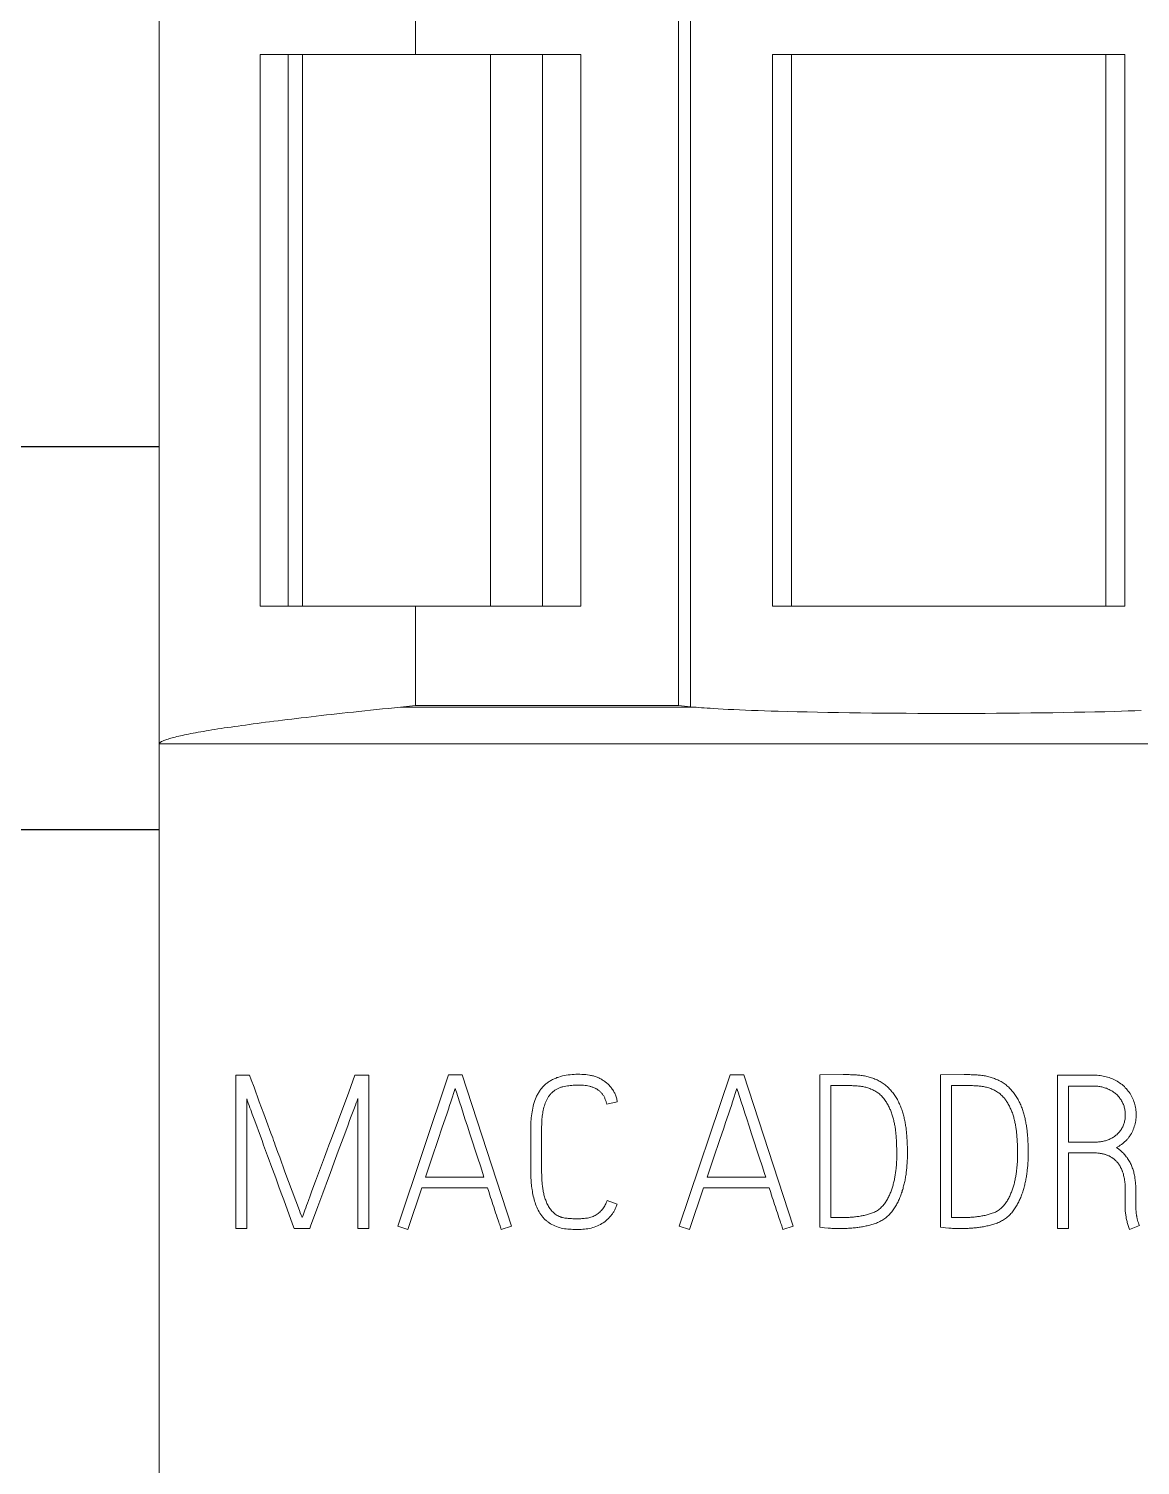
# Model space of a CAD drawing. Header units: millimetres. Extents: x 42356 to 50646, y 31507 to 39566.
# Drawn here: x 47565.82 to 47580.33, y 33792.19 to 33810.94 of the extents above; entities that cross this region are included whole.
import ezdxf

# ---------------------------------------------------------------- set-up
doc = ezdxf.new("R2010")
doc.units = ezdxf.units.MM
doc.set_wipeout_variables(frame=1)
doc.layers.add('000-PI-Oprema', color=30, linetype='Continuous', lineweight=5)
doc.layers.add('004-PI-DIN Šina', color=3, linetype='Continuous')

# ---------------------------------------------------------------- blocks, each defined once
blk = doc.blocks.new('*U116')
at = {"layer": '004-PI-DIN Šina'}
blk.add_lwpolyline([(650, -17.5), (650, 17.5), (0, 17.5), (0, -17.5)], close=True, dxfattribs=at)
blk.add_lwpolyline([(0, -12.5), (650, -12.5)], dxfattribs=at)
blk = doc.blocks.new('A101_6ES7512-1DK01-0AB0')
at = {"layer": '000-PI-Oprema'}
for p, q in [((0, -58.55), (0, 58.55)), ((3.343, 5.35), (3.343, -5.15)), ((6.776, 5.35), (6.776, -13.65)), ((6.931, -3.45), (6.931, -13.665)), ((1.318, -12.352), (1.318, -5.15)), ((1.318, -5.15), (5.5, -5.15)), ((1.682, -12.352), (1.682, -5.15)), ((1.871, -12.352), (1.871, -5.15)), ((4.324, -12.352), (4.324, -5.15)), ((5, -12.352), (5, -5.15)), ((5.5, -12.352), (5.5, -5.15)), ((8, -12.35), (8, -5.15)), ((8, -5.15), (12.6, -5.15)), ((8.25, -12.35), (8.25, -5.15)), ((12.35, -12.35), (12.35, -5.15)), ((12.6, -5.15), (12.6, -12.35)), ((1.318, -12.352), (5.5, -12.352)), ((3.343, -12.352), (3.343, -13.65)), ((12.6, -12.35), (8, -12.35)), ((3.227, -13.662), (3.07, -13.677)), ((6.975, -13.669), (3.151, -13.669)), ((3.343, -13.65), (3.227, -13.662)), ((6.776, -13.65), (3.343, -13.65)), ((6.776, -13.65), (6.931, -13.665)), ((6.931, -13.665), (6.975, -13.669)), ((6.975, -13.669), (7.007, -13.672)), ((7.007, -13.672), (7.04, -13.675)), ((7.04, -13.675), (7.075, -13.677)), ((7.075, -13.677), (7.111, -13.68)), ((7.111, -13.68), (7.149, -13.683)), ((7.149, -13.683), (7.188, -13.685)), ((7.188, -13.685), (7.228, -13.688)), ((7.228, -13.688), (7.291, -13.691)), ((7.291, -13.691), (7.356, -13.695)), ((7.356, -13.695), (7.425, -13.699)), ((7.425, -13.699), (7.497, -13.702)), ((7.497, -13.702), (7.572, -13.706)), ((7.572, -13.706), (7.65, -13.709)), ((7.65, -13.709), (7.73, -13.712)), ((7.73, -13.712), (7.813, -13.715)), ((7.813, -13.715), (7.898, -13.718)), ((7.898, -13.718), (7.985, -13.721)), ((7.985, -13.721), (8.075, -13.723)), ((8.075, -13.723), (8.197, -13.727)), ((8.197, -13.727), (8.324, -13.73)), ((8.324, -13.73), (8.454, -13.733)), ((8.454, -13.733), (8.588, -13.736)), ((8.588, -13.736), (8.726, -13.739)), ((8.726, -13.739), (8.865, -13.741)), ((8.865, -13.741), (9.007, -13.743)), ((9.007, -13.743), (9.151, -13.745)), ((9.151, -13.745), (9.296, -13.747)), ((9.296, -13.747), (9.444, -13.748)), ((9.444, -13.748), (9.594, -13.749)), ((9.594, -13.749), (9.745, -13.75)), ((9.745, -13.75), (9.898, -13.751)), ((9.898, -13.751), (10.051, -13.752)), ((10.051, -13.752), (10.242, -13.752)), ((10.242, -13.752), (10.432, -13.752)), ((10.432, -13.752), (10.623, -13.751)), ((10.623, -13.751), (10.775, -13.751)), ((10.775, -13.751), (10.926, -13.75)), ((10.926, -13.75), (11.078, -13.749)), ((11.078, -13.749), (11.227, -13.747)), ((11.227, -13.747), (11.374, -13.746)), ((11.374, -13.746), (11.519, -13.744)), ((11.519, -13.744), (11.662, -13.742)), ((11.662, -13.742), (11.802, -13.74)), ((11.802, -13.74), (11.94, -13.737)), ((11.94, -13.737), (12.076, -13.735)), ((12.076, -13.735), (12.209, -13.732)), ((12.209, -13.732), (12.338, -13.729)), ((12.338, -13.729), (12.463, -13.725)), ((12.463, -13.725), (12.554, -13.723)), ((12.554, -13.723), (12.642, -13.72)), ((12.642, -13.72), (12.729, -13.717)), ((12.729, -13.717), (12.813, -13.714)), ((0, -14.15), (0, -14.15)), ((22.8, -14.15), (0, -14.15)), ((1, -20.473), (1, -18.473)), ((1, -18.473), (1.178, -18.473)), ((1.178, -18.473), (1.201, -18.536)), ((1.201, -18.536), (1.236, -18.631)), ((2.472, -18.694), (2.553, -18.473)), ((2.553, -18.473), (2.734, -18.473)), ((2.734, -18.473), (2.734, -20.473)), ((3.111, -20.443), (3.774, -18.47)), ((3.774, -18.47), (3.951, -18.47)), ((3.951, -18.47), (4.598, -20.443)), ((6.786, -20.443), (7.449, -18.47)), ((7.449, -18.47), (7.627, -18.47)), ((7.627, -18.47), (8.273, -20.443)), ((8.62, -18.467), (8.925, -18.465)), ((8.62, -20.459), (8.62, -18.467)), ((10.196, -18.467), (10.501, -18.465)), ((10.196, -20.459), (10.196, -18.467)), ((11.721, -20.473), (11.721, -18.473)), ((11.721, -18.473), (12.182, -18.473)), ((1.236, -18.631), (1.305, -18.82)), ((2.402, -18.883), (2.472, -18.694)), ((3.863, -18.648), (3.806, -18.82)), ((3.918, -18.82), (3.879, -18.697)), ((7.538, -18.648), (7.481, -18.82)), ((7.593, -18.82), (7.554, -18.697)), ((8.761, -18.609), (8.761, -20.329)), ((8.981, -18.609), (8.761, -18.609)), ((10.337, -18.609), (10.337, -20.329)), ((10.556, -18.609), (10.337, -18.609)), ((11.863, -18.615), (11.863, -19.347)), ((12.182, -18.615), (11.863, -18.615)), ((1.141, -18.784), (1.141, -20.473)), ((1.305, -18.82), (1.363, -18.978)), ((2.356, -19.009), (2.402, -18.883)), ((2.592, -20.473), (2.592, -18.778)), ((3.773, -18.919), (3.756, -18.968)), ((3.789, -18.87), (3.773, -18.919)), ((3.806, -18.82), (3.789, -18.87)), ((3.942, -18.894), (3.918, -18.82)), ((3.965, -18.968), (3.942, -18.894)), ((5.976, -18.82), (5.84, -18.853)), ((7.448, -18.919), (7.432, -18.968)), ((7.465, -18.87), (7.448, -18.919)), ((7.481, -18.82), (7.465, -18.87)), ((7.617, -18.894), (7.593, -18.82)), ((7.641, -18.968), (7.617, -18.894)), ((1.246, -19.07), (1.214, -18.984)), ((1.32, -19.27), (1.246, -19.07)), ((1.363, -18.978), (1.398, -19.072)), ((1.398, -19.072), (1.456, -19.229)), ((2.273, -19.229), (2.32, -19.103)), ((2.32, -19.103), (2.356, -19.009)), ((2.463, -19.122), (2.42, -19.237)), ((2.484, -19.065), (2.463, -19.122)), ((2.506, -19.008), (2.484, -19.065)), ((3.756, -18.968), (3.731, -19.042)), ((3.989, -19.042), (3.965, -18.968)), ((4.021, -19.14), (3.989, -19.042)), ((7.432, -18.968), (7.407, -19.042)), ((7.665, -19.042), (7.641, -18.968)), ((7.697, -19.14), (7.665, -19.042)), ((1.341, -19.328), (1.32, -19.27)), ((2.238, -19.323), (2.273, -19.229)), ((2.42, -19.237), (2.334, -19.467)), ((3.639, -19.312), (3.557, -19.558)), ((3.689, -19.165), (3.639, -19.312)), ((4.053, -19.239), (4.021, -19.14)), ((4.158, -19.558), (4.053, -19.239)), ((4.847, -19.707), (4.847, -19.18)), ((4.989, -19.18), (4.989, -19.722)), ((7.315, -19.312), (7.232, -19.558)), ((7.365, -19.165), (7.315, -19.312)), ((7.729, -19.239), (7.697, -19.14)), ((7.833, -19.558), (7.729, -19.239)), ((1.362, -19.385), (1.341, -19.328)), ((1.414, -19.528), (1.362, -19.385)), ((1.514, -19.387), (1.548, -19.482)), ((2.156, -19.544), (2.191, -19.449)), ((2.191, -19.449), (2.214, -19.386)), ((2.214, -19.386), (2.238, -19.323)), ((2.334, -19.467), (2.281, -19.611)), ((9.62, -19.344), (9.618, -19.316)), ((9.621, -19.372), (9.62, -19.344)), ((9.622, -19.401), (9.621, -19.372)), ((9.761, -19.38), (9.762, -19.411)), ((9.762, -19.411), (9.762, -19.442)), ((11.195, -19.344), (11.194, -19.316)), ((11.197, -19.372), (11.195, -19.344)), ((11.198, -19.401), (11.197, -19.372)), ((11.336, -19.38), (11.337, -19.411)), ((11.337, -19.411), (11.338, -19.442)), ((11.863, -19.347), (12.204, -19.347)), ((11.863, -19.488), (11.863, -20.473)), ((12.198, -19.488), (11.863, -19.488)), ((1.435, -19.585), (1.414, -19.528)), ((1.456, -19.643), (1.435, -19.585)), ((1.498, -19.757), (1.456, -19.643)), ((1.594, -19.608), (1.617, -19.671)), ((1.617, -19.671), (1.64, -19.734)), ((2.039, -19.859), (2.156, -19.544)), ((2.281, -19.611), (2.229, -19.755)), ((3.557, -19.558), (3.474, -19.805)), ((4.19, -19.657), (4.158, -19.558)), ((4.221, -19.755), (4.19, -19.657)), ((7.232, -19.558), (7.15, -19.805)), ((7.865, -19.657), (7.833, -19.558)), ((7.897, -19.755), (7.865, -19.657)), ((1.519, -19.814), (1.498, -19.757)), ((1.64, -19.734), (1.687, -19.86)), ((1.687, -19.86), (1.734, -19.986)), ((2.207, -19.812), (2.133, -20.013)), ((2.229, -19.755), (2.207, -19.812)), ((3.474, -19.805), (4.237, -19.805)), ((4.237, -19.805), (4.221, -19.755)), ((7.15, -19.805), (7.913, -19.805)), ((7.913, -19.805), (7.897, -19.755)), ((1.624, -20.101), (1.592, -20.015)), ((1.734, -19.986), (1.828, -20.238)), ((1.945, -20.11), (1.969, -20.047)), ((2.133, -20.013), (2.069, -20.186)), ((3.427, -19.946), (3.244, -20.487)), ((4.284, -19.946), (3.427, -19.946)), ((4.299, -19.993), (4.284, -19.946)), ((4.313, -20.039), (4.299, -19.993)), ((4.323, -20.07), (4.313, -20.039)), ((7.103, -19.946), (6.92, -20.487)), ((7.96, -19.946), (7.103, -19.946)), ((7.974, -19.993), (7.96, -19.946)), ((7.989, -20.039), (7.974, -19.993)), ((7.999, -20.07), (7.989, -20.039)), ((12.606, -20.162), (12.606, -19.988)), ((12.745, -20.015), (12.745, -20.071)), ((1.739, -20.416), (1.624, -20.101)), ((4.333, -20.101), (4.323, -20.07)), ((4.343, -20.132), (4.333, -20.101)), ((4.353, -20.163), (4.343, -20.132)), ((4.364, -20.194), (4.353, -20.163)), ((4.379, -20.24), (4.364, -20.194)), ((4.389, -20.271), (4.379, -20.24)), ((5.843, -20.11), (5.974, -20.157)), ((8.009, -20.101), (7.999, -20.07)), ((8.019, -20.132), (8.009, -20.101)), ((8.029, -20.163), (8.019, -20.132)), ((8.039, -20.194), (8.029, -20.163)), ((8.054, -20.24), (8.039, -20.194)), ((8.065, -20.271), (8.054, -20.24)), ((12.603, -20.187), (12.606, -20.162)), ((12.742, -20.118), (12.742, -20.166)), ((1.76, -20.473), (1.739, -20.416)), ((1.865, -20.332), (1.877, -20.3)), ((4.4, -20.302), (4.389, -20.271)), ((4.41, -20.333), (4.4, -20.302)), ((8.075, -20.302), (8.065, -20.271)), ((8.086, -20.333), (8.075, -20.302)), ((8.832, -20.332), (8.903, -20.332)), ((10.408, -20.332), (10.479, -20.332)), ((12.789, -20.437), (12.659, -20.487)), ((1.141, -20.473), (1, -20.473)), ((1.963, -20.473), (1.76, -20.473)), ((2.734, -20.473), (2.592, -20.473)), ((3.244, -20.487), (3.111, -20.443)), ((4.598, -20.443), (4.462, -20.487)), ((6.92, -20.487), (6.786, -20.443)), ((8.273, -20.443), (8.137, -20.487)), ((8.651, -20.462), (8.62, -20.459)), ((8.682, -20.465), (8.651, -20.462)), ((8.728, -20.469), (8.682, -20.465)), ((10.227, -20.462), (10.196, -20.459)), ((10.258, -20.465), (10.227, -20.462)), ((10.304, -20.469), (10.258, -20.465)), ((11.863, -20.473), (11.721, -20.473))]:
    blk.add_line(p, q, dxfattribs=at)
for points in [[(0, -14.15), (0.001, -14.146), (0.004, -14.142), (0.007, -14.137), (0.011, -14.133), (0.017, -14.129), (0.023, -14.124), (0.031, -14.12), (0.04, -14.115), (0.05, -14.11), (0.061, -14.105), (0.073, -14.101), (0.086, -14.096), (0.1, -14.091), (0.115, -14.086), (0.132, -14.081), (0.149, -14.076), (0.168, -14.071), (0.187, -14.065), (0.208, -14.06), (0.23, -14.055), (0.253, -14.049), (0.277, -14.044), (0.302, -14.038), (0.328, -14.033), (0.355, -14.027), (0.383, -14.022), (0.413, -14.016), (0.443, -14.01), (0.474, -14.004), (0.507, -13.998), (0.541, -13.992), (0.575, -13.986), (0.611, -13.98), (0.648, -13.974), (0.686, -13.968), (0.725, -13.962), (0.765, -13.955), (0.806, -13.949), (0.848, -13.942), (0.892, -13.936), (0.936, -13.929), (0.982, -13.923), (1.028, -13.916), (1.076, -13.909), (1.124, -13.903), (1.174, -13.896), (1.225, -13.889), (1.277, -13.882), (1.33, -13.875), (1.384, -13.868), (1.439, -13.861), (1.495, -13.854), (1.552, -13.847), (1.61, -13.84), (1.669, -13.832), (1.729, -13.825), (1.791, -13.818), (1.853, -13.81), (1.916, -13.803), (1.981, -13.795), (2.046, -13.788), (2.112, -13.78), (2.18, -13.772), (2.248, -13.765), (2.318, -13.757), (2.388, -13.749), (2.46, -13.741), (2.533, -13.734), (2.606, -13.726), (2.681, -13.718), (2.757, -13.71), (2.834, -13.702), (2.911, -13.694), (2.99, -13.686), (3.07, -13.677)], [(4.847, -19.18), (4.848, -19.155), (4.848, -19.13), (4.849, -19.105), (4.85, -19.079), (4.852, -19.054), (4.854, -19.029), (4.857, -19.004), (4.86, -18.979), (4.864, -18.954), (4.868, -18.929), (4.873, -18.904), (4.879, -18.879), (4.885, -18.855), (4.892, -18.83), (4.9, -18.806), (4.909, -18.782), (4.919, -18.759), (4.924, -18.748), (4.93, -18.736), (4.936, -18.725), (4.942, -18.714), (4.948, -18.703), (4.955, -18.692), (4.961, -18.681), (4.969, -18.671), (4.976, -18.66), (4.984, -18.65), (4.992, -18.641), (5, -18.631), (5.009, -18.622), (5.018, -18.613), (5.027, -18.604), (5.036, -18.595), (5.046, -18.587), (5.056, -18.579), (5.066, -18.572), (5.076, -18.564), (5.087, -18.557), (5.098, -18.55), (5.108, -18.544), (5.12, -18.538), (5.131, -18.532), (5.142, -18.526), (5.154, -18.521), (5.165, -18.516), (5.177, -18.511), (5.189, -18.506), (5.201, -18.502), (5.213, -18.498), (5.237, -18.491), (5.262, -18.484), (5.286, -18.479), (5.311, -18.474), (5.336, -18.47), (5.361, -18.467), (5.386, -18.465), (5.412, -18.463), (5.437, -18.462), (5.462, -18.462), (5.488, -18.462), (5.513, -18.463), (5.539, -18.464), (5.564, -18.466), (5.59, -18.469), (5.615, -18.473), (5.627, -18.476), (5.64, -18.478), (5.652, -18.481), (5.664, -18.484), (5.676, -18.488), (5.688, -18.492), (5.7, -18.496), (5.712, -18.5), (5.724, -18.505), (5.736, -18.51), (5.747, -18.515), (5.758, -18.521), (5.77, -18.527), (5.781, -18.534), (5.791, -18.541), (5.802, -18.548), (5.812, -18.555), (5.823, -18.563), (5.833, -18.571), (5.842, -18.579), (5.852, -18.587), (5.861, -18.596), (5.87, -18.605), (5.879, -18.615), (5.887, -18.624), (5.895, -18.634), (5.903, -18.644), (5.911, -18.654), (5.918, -18.665), (5.925, -18.676), (5.931, -18.687), (5.937, -18.698), (5.943, -18.709), (5.949, -18.721), (5.954, -18.732), (5.958, -18.744), (5.962, -18.757), (5.966, -18.769), (5.969, -18.781), (5.972, -18.794), (5.975, -18.807), (5.976, -18.82)], [(8.925, -18.465), (8.941, -18.465), (8.956, -18.465), (8.972, -18.465), (8.987, -18.466), (9.003, -18.466), (9.018, -18.467), (9.034, -18.467), (9.05, -18.468), (9.065, -18.469), (9.081, -18.47), (9.096, -18.471), (9.112, -18.472), (9.127, -18.474), (9.143, -18.475), (9.158, -18.477), (9.174, -18.479), (9.189, -18.481), (9.204, -18.484), (9.22, -18.487), (9.235, -18.491), (9.25, -18.494), (9.265, -18.498), (9.28, -18.503), (9.295, -18.507), (9.31, -18.513), (9.324, -18.518), (9.339, -18.524), (9.353, -18.53), (9.367, -18.536), (9.381, -18.543), (9.395, -18.55), (9.409, -18.557), (9.422, -18.565), (9.435, -18.574), (9.448, -18.582), (9.461, -18.592), (9.473, -18.601), (9.485, -18.611), (9.497, -18.621), (9.508, -18.632), (9.519, -18.643), (9.53, -18.654), (9.541, -18.666), (9.551, -18.677), (9.561, -18.689), (9.571, -18.701), (9.58, -18.714), (9.59, -18.726), (9.598, -18.739), (9.607, -18.752), (9.615, -18.765), (9.623, -18.778), (9.631, -18.792), (9.638, -18.806), (9.646, -18.82), (9.652, -18.834), (9.659, -18.848), (9.665, -18.862), (9.671, -18.876), (9.677, -18.891), (9.683, -18.905), (9.688, -18.92), (9.693, -18.935), (9.698, -18.95), (9.702, -18.964), (9.706, -18.979), (9.71, -18.995), (9.714, -19.01), (9.718, -19.025), (9.721, -19.04), (9.725, -19.055), (9.728, -19.07), (9.731, -19.086), (9.734, -19.101), (9.736, -19.116), (9.739, -19.132), (9.741, -19.147), (9.744, -19.162), (9.746, -19.178), (9.747, -19.193), (9.749, -19.209), (9.751, -19.224), (9.752, -19.24), (9.754, -19.255), (9.755, -19.271), (9.756, -19.286), (9.757, -19.302), (9.758, -19.317), (9.759, -19.333), (9.76, -19.348), (9.76, -19.364), (9.761, -19.38)], [(10.501, -18.465), (10.516, -18.465), (10.532, -18.465), (10.547, -18.465), (10.563, -18.466), (10.579, -18.466), (10.594, -18.467), (10.61, -18.467), (10.625, -18.468), (10.641, -18.469), (10.656, -18.47), (10.672, -18.471), (10.687, -18.472), (10.703, -18.474), (10.718, -18.475), (10.734, -18.477), (10.749, -18.479), (10.765, -18.481), (10.78, -18.484), (10.795, -18.487), (10.81, -18.491), (10.826, -18.494), (10.841, -18.498), (10.856, -18.503), (10.87, -18.507), (10.885, -18.513), (10.9, -18.518), (10.914, -18.524), (10.929, -18.53), (10.943, -18.536), (10.957, -18.543), (10.971, -18.55), (10.984, -18.557), (10.998, -18.565), (11.011, -18.574), (11.024, -18.582), (11.036, -18.592), (11.049, -18.601), (11.061, -18.611), (11.072, -18.621), (11.084, -18.632), (11.095, -18.643), (11.106, -18.654), (11.116, -18.666), (11.127, -18.677), (11.137, -18.689), (11.146, -18.701), (11.156, -18.714), (11.165, -18.726), (11.174, -18.739), (11.183, -18.752), (11.191, -18.765), (11.199, -18.778), (11.207, -18.792), (11.214, -18.806), (11.221, -18.82), (11.228, -18.834), (11.235, -18.848), (11.241, -18.862), (11.247, -18.876), (11.253, -18.891), (11.258, -18.905), (11.263, -18.92), (11.268, -18.935), (11.273, -18.95), (11.278, -18.964), (11.282, -18.979), (11.286, -18.995), (11.29, -19.01), (11.293, -19.025), (11.297, -19.04), (11.3, -19.055), (11.303, -19.07), (11.306, -19.086), (11.309, -19.101), (11.312, -19.116), (11.315, -19.132), (11.317, -19.147), (11.319, -19.162), (11.321, -19.178), (11.323, -19.193), (11.325, -19.209), (11.326, -19.224), (11.328, -19.24), (11.329, -19.255), (11.331, -19.271), (11.332, -19.286), (11.333, -19.302), (11.334, -19.317), (11.335, -19.333), (11.335, -19.348), (11.336, -19.364), (11.336, -19.38)], [(12.182, -18.473), (12.201, -18.473), (12.221, -18.474), (12.24, -18.475), (12.26, -18.477), (12.279, -18.479), (12.298, -18.482), (12.317, -18.485), (12.337, -18.489), (12.356, -18.494), (12.374, -18.499), (12.393, -18.505), (12.411, -18.511), (12.429, -18.518), (12.447, -18.526), (12.465, -18.535), (12.482, -18.544), (12.499, -18.553), (12.516, -18.563), (12.532, -18.574), (12.548, -18.585), (12.563, -18.597), (12.578, -18.61), (12.593, -18.623), (12.606, -18.637), (12.62, -18.651), (12.632, -18.666), (12.644, -18.682), (12.656, -18.697), (12.667, -18.714), (12.677, -18.73), (12.686, -18.747), (12.695, -18.764), (12.703, -18.782), (12.711, -18.8), (12.718, -18.818), (12.724, -18.837), (12.729, -18.856), (12.734, -18.875), (12.738, -18.894), (12.742, -18.913), (12.744, -18.932), (12.746, -18.952), (12.747, -18.971), (12.748, -18.991), (12.747, -19.01), (12.746, -19.03), (12.744, -19.049), (12.742, -19.068), (12.738, -19.088), (12.734, -19.107), (12.729, -19.125), (12.723, -19.144), (12.717, -19.163), (12.71, -19.181), (12.702, -19.199), (12.694, -19.216), (12.685, -19.234), (12.675, -19.251), (12.665, -19.267), (12.659, -19.275), (12.653, -19.283), (12.648, -19.291), (12.641, -19.299), (12.635, -19.306), (12.629, -19.313), (12.622, -19.321), (12.615, -19.328), (12.609, -19.334), (12.601, -19.341), (12.587, -19.354), (12.572, -19.367), (12.556, -19.378), (12.54, -19.389), (12.524, -19.4), (12.507, -19.41), (12.49, -19.419)], [(3.879, -18.697), (3.871, -18.672), (3.863, -18.648)], [(5.84, -18.853), (5.836, -18.834), (5.833, -18.825), (5.83, -18.816), (5.827, -18.807), (5.824, -18.798), (5.82, -18.789), (5.816, -18.78), (5.812, -18.771), (5.808, -18.762), (5.804, -18.754), (5.799, -18.745), (5.794, -18.737), (5.788, -18.729), (5.783, -18.721), (5.777, -18.713), (5.771, -18.706), (5.764, -18.699), (5.757, -18.692), (5.75, -18.685), (5.743, -18.679), (5.736, -18.673), (5.728, -18.667), (5.72, -18.661), (5.712, -18.656), (5.703, -18.651), (5.695, -18.647), (5.686, -18.642), (5.677, -18.638), (5.668, -18.635), (5.659, -18.631), (5.65, -18.628), (5.641, -18.625), (5.632, -18.622), (5.622, -18.62), (5.613, -18.618), (5.594, -18.614), (5.575, -18.61), (5.556, -18.608), (5.537, -18.606), (5.517, -18.605), (5.498, -18.604), (5.479, -18.603), (5.46, -18.603), (5.44, -18.604), (5.421, -18.604), (5.402, -18.606), (5.382, -18.607), (5.363, -18.609), (5.344, -18.611), (5.325, -18.614), (5.306, -18.617), (5.287, -18.62), (5.268, -18.624), (5.259, -18.627), (5.249, -18.629), (5.24, -18.632), (5.231, -18.635), (5.222, -18.639), (5.213, -18.643), (5.204, -18.647), (5.196, -18.651), (5.187, -18.655), (5.179, -18.66), (5.17, -18.665), (5.162, -18.671), (5.154, -18.676), (5.147, -18.682), (5.139, -18.688), (5.132, -18.694), (5.125, -18.701), (5.118, -18.707), (5.111, -18.714), (5.105, -18.722), (5.098, -18.729), (5.092, -18.737), (5.087, -18.744), (5.081, -18.752), (5.076, -18.76), (5.071, -18.769), (5.066, -18.777), (5.061, -18.785), (5.057, -18.794), (5.052, -18.803), (5.044, -18.82), (5.037, -18.838), (5.031, -18.856), (5.025, -18.875), (5.019, -18.893), (5.014, -18.912), (5.01, -18.931), (5.007, -18.95), (5.003, -18.969), (5, -18.988), (4.998, -19.007), (4.996, -19.026), (4.994, -19.045), (4.993, -19.065), (4.991, -19.084), (4.99, -19.103), (4.99, -19.122), (4.989, -19.142), (4.989, -19.161), (4.989, -19.18)], [(7.554, -18.697), (7.546, -18.672), (7.538, -18.648)], [(9.618, -19.316), (9.617, -19.301), (9.616, -19.287), (9.615, -19.273), (9.614, -19.259), (9.613, -19.245), (9.612, -19.231), (9.61, -19.216), (9.609, -19.202), (9.607, -19.188), (9.605, -19.174), (9.603, -19.16), (9.601, -19.146), (9.599, -19.132), (9.596, -19.118), (9.593, -19.104), (9.591, -19.09), (9.587, -19.076), (9.584, -19.063), (9.581, -19.049), (9.577, -19.035), (9.573, -19.021), (9.569, -19.008), (9.565, -18.994), (9.561, -18.981), (9.556, -18.967), (9.551, -18.954), (9.546, -18.941), (9.541, -18.928), (9.535, -18.915), (9.53, -18.902), (9.523, -18.889), (9.517, -18.876), (9.51, -18.864), (9.503, -18.851), (9.496, -18.839), (9.489, -18.827), (9.481, -18.815), (9.473, -18.803), (9.465, -18.792), (9.456, -18.78), (9.447, -18.769), (9.438, -18.759), (9.428, -18.748), (9.418, -18.738), (9.408, -18.728), (9.397, -18.719), (9.386, -18.71), (9.375, -18.702), (9.363, -18.694), (9.351, -18.686), (9.339, -18.679), (9.326, -18.672), (9.313, -18.666), (9.301, -18.66), (9.287, -18.654), (9.274, -18.649), (9.261, -18.644), (9.247, -18.64), (9.234, -18.635), (9.22, -18.632), (9.206, -18.628), (9.193, -18.625), (9.179, -18.623), (9.165, -18.62), (9.151, -18.619), (9.136, -18.617), (9.122, -18.615), (9.108, -18.614), (9.094, -18.613), (9.08, -18.612), (9.066, -18.611), (9.052, -18.611), (9.037, -18.61), (9.023, -18.61), (9.009, -18.609), (8.995, -18.609), (8.981, -18.609)], [(11.194, -19.316), (11.193, -19.301), (11.192, -19.287), (11.191, -19.273), (11.19, -19.259), (11.189, -19.245), (11.187, -19.231), (11.186, -19.216), (11.184, -19.202), (11.183, -19.188), (11.181, -19.174), (11.179, -19.16), (11.177, -19.146), (11.174, -19.132), (11.172, -19.118), (11.169, -19.104), (11.166, -19.09), (11.163, -19.076), (11.16, -19.063), (11.156, -19.049), (11.153, -19.035), (11.149, -19.021), (11.145, -19.008), (11.141, -18.994), (11.136, -18.981), (11.132, -18.967), (11.127, -18.954), (11.122, -18.941), (11.117, -18.928), (11.111, -18.915), (11.105, -18.902), (11.099, -18.889), (11.093, -18.876), (11.086, -18.864), (11.079, -18.851), (11.072, -18.839), (11.064, -18.827), (11.057, -18.815), (11.049, -18.803), (11.04, -18.792), (11.032, -18.78), (11.023, -18.769), (11.013, -18.759), (11.004, -18.748), (10.994, -18.738), (10.983, -18.728), (10.973, -18.719), (10.962, -18.71), (10.95, -18.702), (10.939, -18.694), (10.926, -18.686), (10.914, -18.679), (10.902, -18.672), (10.889, -18.666), (10.876, -18.66), (10.863, -18.654), (10.85, -18.649), (10.836, -18.644), (10.823, -18.64), (10.809, -18.635), (10.796, -18.632), (10.782, -18.628), (10.768, -18.625), (10.754, -18.623), (10.74, -18.62), (10.726, -18.619), (10.712, -18.617), (10.698, -18.615), (10.684, -18.614), (10.67, -18.613), (10.655, -18.612), (10.641, -18.611), (10.627, -18.611), (10.613, -18.61), (10.599, -18.61), (10.585, -18.609), (10.57, -18.609), (10.556, -18.609)], [(12.204, -19.347), (12.217, -19.347), (12.23, -19.346), (12.243, -19.346), (12.256, -19.345), (12.269, -19.343), (12.282, -19.342), (12.295, -19.34), (12.308, -19.338), (12.32, -19.335), (12.333, -19.332), (12.346, -19.329), (12.358, -19.325), (12.37, -19.321), (12.383, -19.316), (12.395, -19.311), (12.407, -19.306), (12.418, -19.3), (12.43, -19.294), (12.441, -19.288), (12.452, -19.281), (12.463, -19.274), (12.474, -19.266), (12.484, -19.258), (12.494, -19.25), (12.504, -19.241), (12.513, -19.232), (12.522, -19.222), (12.53, -19.213), (12.538, -19.202), (12.546, -19.192), (12.553, -19.181), (12.56, -19.17), (12.566, -19.158), (12.572, -19.147), (12.577, -19.135), (12.582, -19.123), (12.587, -19.11), (12.591, -19.098), (12.594, -19.086), (12.597, -19.073), (12.6, -19.06), (12.602, -19.047), (12.604, -19.034), (12.605, -19.021), (12.606, -19.008), (12.606, -18.995), (12.606, -18.982), (12.605, -18.969), (12.604, -18.956), (12.603, -18.943), (12.601, -18.93), (12.598, -18.918), (12.596, -18.905), (12.592, -18.892), (12.589, -18.88), (12.585, -18.867), (12.58, -18.855), (12.575, -18.843), (12.57, -18.831), (12.564, -18.82), (12.558, -18.808), (12.551, -18.797), (12.544, -18.786), (12.536, -18.776), (12.528, -18.765), (12.52, -18.755), (12.511, -18.746), (12.502, -18.736), (12.493, -18.727), (12.483, -18.719), (12.473, -18.71), (12.463, -18.702), (12.452, -18.695), (12.441, -18.687), (12.43, -18.68), (12.419, -18.674), (12.408, -18.667), (12.396, -18.661), (12.384, -18.656), (12.372, -18.65), (12.36, -18.645), (12.348, -18.641), (12.336, -18.637), (12.323, -18.633), (12.311, -18.629), (12.298, -18.626), (12.285, -18.624), (12.273, -18.621), (12.26, -18.62), (12.247, -18.618), (12.234, -18.617), (12.221, -18.616), (12.208, -18.615), (12.195, -18.615), (12.182, -18.615)], [(1.214, -18.984), (1.193, -18.927), (1.183, -18.899), (1.172, -18.87), (1.162, -18.841), (1.152, -18.812), (1.141, -18.784)], [(2.56, -18.864), (2.539, -18.922), (2.506, -19.008)], [(2.592, -18.778), (2.582, -18.807), (2.571, -18.836), (2.56, -18.864)], [(3.731, -19.042), (3.714, -19.091), (3.689, -19.165)], [(7.407, -19.042), (7.39, -19.091), (7.365, -19.165)], [(1.456, -19.229), (1.48, -19.292), (1.491, -19.324), (1.503, -19.356), (1.514, -19.387)], [(1.548, -19.482), (1.559, -19.514), (1.571, -19.545), (1.594, -19.608)], [(9.762, -19.442), (9.763, -19.473), (9.763, -19.489), (9.763, -19.504), (9.763, -19.52), (9.763, -19.535), (9.762, -19.551), (9.762, -19.566), (9.761, -19.582), (9.76, -19.597), (9.76, -19.613), (9.759, -19.629), (9.757, -19.644), (9.756, -19.66), (9.755, -19.675), (9.753, -19.691), (9.752, -19.706), (9.75, -19.722), (9.748, -19.737), (9.746, -19.752), (9.744, -19.768), (9.741, -19.783), (9.739, -19.799), (9.736, -19.814), (9.734, -19.829), (9.731, -19.845), (9.727, -19.86), (9.724, -19.875), (9.721, -19.89), (9.717, -19.905), (9.713, -19.92), (9.709, -19.936), (9.705, -19.951), (9.701, -19.965), (9.696, -19.98), (9.692, -19.995), (9.687, -20.01), (9.682, -20.025), (9.676, -20.039), (9.671, -20.054), (9.665, -20.068), (9.659, -20.083), (9.653, -20.097), (9.646, -20.111), (9.64, -20.125), (9.632, -20.139), (9.625, -20.153), (9.618, -20.167), (9.61, -20.18), (9.602, -20.193), (9.593, -20.207), (9.585, -20.219), (9.576, -20.232), (9.567, -20.245), (9.557, -20.257), (9.547, -20.269), (9.537, -20.281), (9.527, -20.292), (9.516, -20.304), (9.504, -20.314), (9.493, -20.324), (9.48, -20.334), (9.468, -20.344), (9.455, -20.353), (9.442, -20.361), (9.429, -20.369), (9.415, -20.376), (9.401, -20.384), (9.387, -20.39), (9.373, -20.397), (9.358, -20.403), (9.344, -20.408), (9.329, -20.414), (9.315, -20.418), (9.3, -20.423), (9.285, -20.427), (9.27, -20.431), (9.255, -20.435), (9.239, -20.439), (9.224, -20.442), (9.209, -20.445), (9.194, -20.448), (9.178, -20.451), (9.163, -20.454), (9.148, -20.456), (9.132, -20.458), (9.117, -20.46), (9.101, -20.462), (9.086, -20.464), (9.07, -20.466), (9.055, -20.468), (9.039, -20.469), (9.024, -20.47), (9.008, -20.471), (8.993, -20.472), (8.977, -20.473), (8.962, -20.474), (8.946, -20.475), (8.931, -20.475), (8.915, -20.475), (8.9, -20.476), (8.884, -20.476), (8.868, -20.476)], [(8.903, -20.332), (8.917, -20.331), (8.932, -20.331), (8.946, -20.331), (8.96, -20.33), (8.974, -20.33), (8.988, -20.329), (9.003, -20.329), (9.017, -20.328), (9.031, -20.327), (9.045, -20.326), (9.059, -20.325), (9.073, -20.323), (9.087, -20.322), (9.101, -20.32), (9.116, -20.318), (9.13, -20.316), (9.144, -20.314), (9.158, -20.311), (9.171, -20.308), (9.185, -20.306), (9.199, -20.303), (9.213, -20.3), (9.227, -20.296), (9.241, -20.293), (9.254, -20.289), (9.268, -20.285), (9.281, -20.281), (9.295, -20.276), (9.308, -20.271), (9.321, -20.266), (9.334, -20.26), (9.347, -20.254), (9.359, -20.247), (9.371, -20.239), (9.383, -20.231), (9.395, -20.223), (9.405, -20.213), (9.416, -20.204), (9.426, -20.194), (9.436, -20.184), (9.445, -20.173), (9.454, -20.162), (9.463, -20.151), (9.471, -20.139), (9.479, -20.128), (9.487, -20.116), (9.495, -20.104), (9.502, -20.091), (9.509, -20.079), (9.515, -20.066), (9.521, -20.054), (9.528, -20.041), (9.533, -20.028), (9.539, -20.015), (9.544, -20.002), (9.549, -19.988), (9.554, -19.975), (9.558, -19.962), (9.563, -19.948), (9.567, -19.935), (9.571, -19.921), (9.575, -19.907), (9.578, -19.894), (9.582, -19.88), (9.585, -19.866), (9.589, -19.852), (9.592, -19.838), (9.594, -19.824), (9.597, -19.81), (9.6, -19.796), (9.602, -19.782), (9.604, -19.768), (9.607, -19.754), (9.609, -19.74), (9.61, -19.726), (9.612, -19.712), (9.614, -19.698), (9.615, -19.684), (9.617, -19.67), (9.618, -19.656), (9.619, -19.642), (9.62, -19.627), (9.621, -19.613), (9.622, -19.599), (9.623, -19.585), (9.623, -19.571), (9.624, -19.557), (9.624, -19.542), (9.624, -19.528), (9.624, -19.514), (9.624, -19.5), (9.624, -19.486), (9.624, -19.471), (9.624, -19.457), (9.623, -19.443), (9.623, -19.429), (9.622, -19.401)], [(11.338, -19.442), (11.338, -19.473), (11.338, -19.489), (11.338, -19.504), (11.338, -19.52), (11.338, -19.535), (11.338, -19.551), (11.337, -19.566), (11.337, -19.582), (11.336, -19.597), (11.335, -19.613), (11.334, -19.629), (11.333, -19.644), (11.332, -19.66), (11.33, -19.675), (11.329, -19.691), (11.327, -19.706), (11.325, -19.722), (11.323, -19.737), (11.321, -19.752), (11.319, -19.768), (11.317, -19.783), (11.315, -19.799), (11.312, -19.814), (11.309, -19.829), (11.306, -19.845), (11.303, -19.86), (11.3, -19.875), (11.296, -19.89), (11.293, -19.905), (11.289, -19.92), (11.285, -19.936), (11.281, -19.951), (11.276, -19.965), (11.272, -19.98), (11.267, -19.995), (11.262, -20.01), (11.257, -20.025), (11.252, -20.039), (11.246, -20.054), (11.241, -20.068), (11.235, -20.083), (11.228, -20.097), (11.222, -20.111), (11.215, -20.125), (11.208, -20.139), (11.201, -20.153), (11.193, -20.167), (11.185, -20.18), (11.177, -20.193), (11.169, -20.207), (11.16, -20.219), (11.152, -20.232), (11.142, -20.245), (11.133, -20.257), (11.123, -20.269), (11.113, -20.281), (11.102, -20.292), (11.091, -20.304), (11.08, -20.314), (11.068, -20.324), (11.056, -20.334), (11.044, -20.344), (11.031, -20.353), (11.018, -20.361), (11.004, -20.369), (10.991, -20.376), (10.977, -20.384), (10.963, -20.39), (10.948, -20.397), (10.934, -20.403), (10.92, -20.408), (10.905, -20.414), (10.89, -20.418), (10.875, -20.423), (10.86, -20.427), (10.845, -20.431), (10.83, -20.435), (10.815, -20.439), (10.8, -20.442), (10.785, -20.445), (10.769, -20.448), (10.754, -20.451), (10.739, -20.454), (10.723, -20.456), (10.708, -20.458), (10.692, -20.46), (10.677, -20.462), (10.662, -20.464), (10.646, -20.466), (10.631, -20.468), (10.615, -20.469), (10.6, -20.47), (10.584, -20.471), (10.568, -20.472), (10.553, -20.473), (10.537, -20.474), (10.522, -20.475), (10.506, -20.475), (10.491, -20.475), (10.475, -20.476), (10.46, -20.476), (10.444, -20.476)], [(10.479, -20.332), (10.493, -20.331), (10.507, -20.331), (10.521, -20.331), (10.536, -20.33), (10.55, -20.33), (10.564, -20.329), (10.578, -20.329), (10.592, -20.328), (10.606, -20.327), (10.621, -20.326), (10.635, -20.325), (10.649, -20.323), (10.663, -20.322), (10.677, -20.32), (10.691, -20.318), (10.705, -20.316), (10.719, -20.314), (10.733, -20.311), (10.747, -20.308), (10.761, -20.306), (10.775, -20.303), (10.789, -20.3), (10.803, -20.296), (10.816, -20.293), (10.83, -20.289), (10.844, -20.285), (10.857, -20.281), (10.87, -20.276), (10.884, -20.271), (10.897, -20.266), (10.91, -20.26), (10.923, -20.254), (10.935, -20.247), (10.947, -20.239), (10.959, -20.231), (10.97, -20.223), (10.981, -20.213), (10.992, -20.204), (11.002, -20.194), (11.012, -20.184), (11.021, -20.173), (11.03, -20.162), (11.039, -20.151), (11.047, -20.139), (11.055, -20.128), (11.063, -20.116), (11.07, -20.104), (11.077, -20.091), (11.084, -20.079), (11.091, -20.066), (11.097, -20.054), (11.103, -20.041), (11.109, -20.028), (11.114, -20.015), (11.12, -20.002), (11.125, -19.988), (11.129, -19.975), (11.134, -19.962), (11.138, -19.948), (11.143, -19.935), (11.147, -19.921), (11.15, -19.907), (11.154, -19.894), (11.158, -19.88), (11.161, -19.866), (11.164, -19.852), (11.167, -19.838), (11.17, -19.824), (11.173, -19.81), (11.175, -19.796), (11.178, -19.782), (11.18, -19.768), (11.182, -19.754), (11.184, -19.74), (11.186, -19.726), (11.188, -19.712), (11.189, -19.698), (11.191, -19.684), (11.192, -19.67), (11.194, -19.656), (11.195, -19.642), (11.196, -19.627), (11.197, -19.613), (11.197, -19.599), (11.198, -19.585), (11.199, -19.571), (11.199, -19.557), (11.199, -19.542), (11.2, -19.528), (11.2, -19.514), (11.2, -19.5), (11.2, -19.486), (11.199, -19.471), (11.199, -19.457), (11.199, -19.443), (11.199, -19.429), (11.198, -19.401)], [(12.606, -19.988), (12.606, -19.972), (12.606, -19.956), (12.605, -19.94), (12.604, -19.924), (12.603, -19.908), (12.602, -19.892), (12.6, -19.876), (12.599, -19.86), (12.596, -19.844), (12.594, -19.828), (12.591, -19.813), (12.588, -19.797), (12.584, -19.781), (12.58, -19.766), (12.576, -19.751), (12.573, -19.743), (12.571, -19.735), (12.568, -19.728), (12.565, -19.72), (12.562, -19.713), (12.559, -19.705), (12.556, -19.698), (12.552, -19.691), (12.549, -19.684), (12.545, -19.677), (12.541, -19.669), (12.537, -19.662), (12.533, -19.656), (12.529, -19.649), (12.525, -19.642), (12.52, -19.635), (12.515, -19.629), (12.511, -19.623), (12.506, -19.616), (12.5, -19.61), (12.495, -19.604), (12.49, -19.598), (12.484, -19.593), (12.478, -19.587), (12.472, -19.582), (12.466, -19.576), (12.46, -19.571), (12.454, -19.566), (12.448, -19.561), (12.441, -19.557), (12.434, -19.552), (12.428, -19.548), (12.421, -19.543), (12.414, -19.539), (12.407, -19.536), (12.4, -19.532), (12.393, -19.528), (12.386, -19.525), (12.378, -19.522), (12.371, -19.519), (12.363, -19.516), (12.356, -19.513), (12.348, -19.51), (12.341, -19.508), (12.333, -19.506), (12.325, -19.503), (12.317, -19.502), (12.31, -19.5), (12.302, -19.498), (12.294, -19.497), (12.286, -19.495), (12.278, -19.494), (12.27, -19.493), (12.262, -19.492), (12.246, -19.49), (12.23, -19.489), (12.214, -19.488), (12.198, -19.488)], [(12.49, -19.419), (12.496, -19.423), (12.502, -19.427), (12.508, -19.431), (12.515, -19.435), (12.521, -19.439), (12.527, -19.444), (12.532, -19.448), (12.538, -19.453), (12.544, -19.457), (12.549, -19.462), (12.56, -19.472), (12.571, -19.482), (12.581, -19.493), (12.591, -19.504), (12.601, -19.515), (12.61, -19.527), (12.619, -19.538), (12.628, -19.55), (12.636, -19.562), (12.645, -19.575), (12.652, -19.587), (12.66, -19.6), (12.667, -19.613), (12.674, -19.626), (12.68, -19.64), (12.686, -19.653), (12.692, -19.667), (12.697, -19.681), (12.702, -19.694), (12.707, -19.709), (12.711, -19.723), (12.715, -19.737), (12.718, -19.751), (12.722, -19.766), (12.725, -19.78), (12.728, -19.795), (12.73, -19.809), (12.732, -19.824), (12.734, -19.838), (12.736, -19.853), (12.738, -19.868), (12.739, -19.883), (12.74, -19.897), (12.741, -19.912), (12.742, -19.927), (12.743, -19.942), (12.744, -19.956), (12.744, -19.971), (12.745, -19.986), (12.745, -20.015)], [(1.592, -20.015), (1.561, -19.929), (1.519, -19.814)], [(1.969, -20.047), (1.992, -19.984), (2.039, -19.859)], [(5.974, -20.157), (5.971, -20.167), (5.967, -20.178), (5.963, -20.188), (5.959, -20.199), (5.955, -20.209), (5.951, -20.219), (5.946, -20.229), (5.941, -20.239), (5.935, -20.248), (5.93, -20.258), (5.924, -20.267), (5.918, -20.276), (5.912, -20.285), (5.905, -20.294), (5.892, -20.311), (5.877, -20.328), (5.862, -20.343), (5.846, -20.358), (5.829, -20.373), (5.812, -20.386), (5.794, -20.399), (5.776, -20.411), (5.757, -20.422), (5.737, -20.432), (5.718, -20.441), (5.697, -20.449), (5.677, -20.457), (5.656, -20.463), (5.635, -20.469), (5.614, -20.473), (5.592, -20.477), (5.57, -20.48), (5.549, -20.483), (5.527, -20.485), (5.505, -20.486), (5.483, -20.487), (5.461, -20.487), (5.44, -20.487), (5.418, -20.486), (5.396, -20.486), (5.374, -20.485), (5.353, -20.484), (5.331, -20.482), (5.309, -20.48), (5.288, -20.477), (5.266, -20.474), (5.245, -20.469), (5.224, -20.463), (5.203, -20.457), (5.183, -20.45), (5.163, -20.442), (5.143, -20.433), (5.123, -20.423), (5.105, -20.412), (5.086, -20.4), (5.077, -20.394), (5.068, -20.388), (5.06, -20.381), (5.051, -20.374), (5.043, -20.367), (5.035, -20.36), (5.027, -20.352), (5.02, -20.344), (5.012, -20.336), (5.005, -20.328), (4.992, -20.311), (4.979, -20.293), (4.967, -20.275), (4.956, -20.256), (4.946, -20.237), (4.936, -20.218), (4.927, -20.198), (4.919, -20.178), (4.911, -20.157), (4.904, -20.137), (4.898, -20.116), (4.891, -20.095), (4.886, -20.074), (4.881, -20.053), (4.876, -20.032), (4.872, -20.01), (4.868, -19.989), (4.864, -19.968), (4.861, -19.946), (4.859, -19.925), (4.856, -19.903), (4.854, -19.881), (4.853, -19.86), (4.851, -19.838), (4.85, -19.816), (4.849, -19.794), (4.848, -19.773), (4.848, -19.751), (4.848, -19.729), (4.847, -19.707)], [(4.989, -19.722), (4.989, -19.737), (4.989, -19.752), (4.99, -19.767), (4.99, -19.782), (4.991, -19.797), (4.991, -19.812), (4.992, -19.827), (4.993, -19.842), (4.994, -19.857), (4.995, -19.872), (4.996, -19.887), (4.998, -19.901), (4.999, -19.916), (5.001, -19.931), (5.003, -19.946), (5.005, -19.961), (5.008, -19.976), (5.01, -19.99), (5.013, -20.005), (5.016, -20.02), (5.02, -20.034), (5.024, -20.049), (5.028, -20.063), (5.032, -20.077), (5.037, -20.091), (5.042, -20.105), (5.047, -20.119), (5.053, -20.133), (5.059, -20.147), (5.066, -20.16), (5.073, -20.174), (5.08, -20.187), (5.088, -20.2), (5.096, -20.212), (5.105, -20.224), (5.114, -20.236), (5.124, -20.247), (5.134, -20.258), (5.145, -20.268), (5.156, -20.278), (5.168, -20.287), (5.181, -20.296), (5.193, -20.303), (5.206, -20.311), (5.22, -20.317), (5.227, -20.32), (5.234, -20.323), (5.241, -20.325), (5.248, -20.328), (5.255, -20.33), (5.262, -20.332), (5.277, -20.335), (5.292, -20.338), (5.307, -20.34), (5.321, -20.341), (5.336, -20.343), (5.351, -20.344), (5.366, -20.345), (5.381, -20.346), (5.396, -20.347), (5.411, -20.347), (5.426, -20.348), (5.441, -20.348), (5.456, -20.348), (5.471, -20.348), (5.486, -20.348), (5.5, -20.347), (5.515, -20.346), (5.53, -20.345), (5.545, -20.344), (5.56, -20.342), (5.575, -20.34), (5.59, -20.338), (5.604, -20.335), (5.619, -20.331), (5.633, -20.327), (5.647, -20.322), (5.661, -20.316), (5.675, -20.31), (5.688, -20.303), (5.701, -20.295), (5.713, -20.287), (5.725, -20.279), (5.737, -20.269), (5.748, -20.26), (5.759, -20.249), (5.77, -20.239), (5.78, -20.227), (5.789, -20.216), (5.798, -20.204), (5.806, -20.191), (5.813, -20.178), (5.82, -20.165), (5.827, -20.151), (5.833, -20.138), (5.838, -20.124), (5.843, -20.11)], [(1.828, -20.238), (1.84, -20.269), (1.852, -20.301), (1.859, -20.316), (1.865, -20.332)], [(1.877, -20.3), (1.899, -20.237), (1.911, -20.205), (1.922, -20.173), (1.934, -20.142), (1.945, -20.11)], [(2.069, -20.186), (1.973, -20.444), (1.963, -20.473)], [(12.659, -20.487), (12.654, -20.474), (12.65, -20.462), (12.646, -20.449), (12.642, -20.436), (12.638, -20.424), (12.635, -20.411), (12.631, -20.398), (12.628, -20.385), (12.625, -20.372), (12.622, -20.359), (12.619, -20.346), (12.617, -20.333), (12.615, -20.32), (12.613, -20.307), (12.611, -20.293), (12.609, -20.28), (12.608, -20.267), (12.606, -20.254), (12.605, -20.241), (12.604, -20.227), (12.604, -20.214), (12.604, -20.207), (12.603, -20.201), (12.603, -20.194), (12.603, -20.187)], [(12.745, -20.071), (12.744, -20.079), (12.743, -20.087), (12.743, -20.094), (12.742, -20.102), (12.742, -20.11), (12.742, -20.118)], [(12.742, -20.166), (12.742, -20.174), (12.742, -20.182), (12.742, -20.189), (12.743, -20.197), (12.743, -20.205), (12.743, -20.213), (12.744, -20.221), (12.744, -20.229), (12.745, -20.237), (12.746, -20.245), (12.746, -20.253), (12.747, -20.261), (12.748, -20.268), (12.749, -20.276), (12.749, -20.284), (12.75, -20.292), (12.752, -20.3), (12.753, -20.308), (12.754, -20.315), (12.755, -20.323), (12.757, -20.331), (12.759, -20.339), (12.76, -20.347), (12.762, -20.354), (12.764, -20.362), (12.766, -20.37), (12.769, -20.377), (12.771, -20.385), (12.773, -20.392), (12.776, -20.4), (12.778, -20.407), (12.781, -20.415), (12.784, -20.422), (12.786, -20.43), (12.789, -20.437)], [(4.462, -20.487), (4.457, -20.471), (4.452, -20.456), (4.447, -20.44), (4.442, -20.425), (4.437, -20.409), (4.432, -20.394), (4.427, -20.379), (4.41, -20.333)], [(8.137, -20.487), (8.132, -20.471), (8.128, -20.456), (8.123, -20.44), (8.118, -20.425), (8.112, -20.409), (8.107, -20.394), (8.102, -20.379), (8.086, -20.333)], [(8.761, -20.329), (8.776, -20.33), (8.79, -20.331), (8.804, -20.331), (8.818, -20.332), (8.832, -20.332)], [(10.337, -20.329), (10.351, -20.33), (10.365, -20.331), (10.38, -20.331), (10.394, -20.332), (10.408, -20.332)], [(8.868, -20.476), (8.853, -20.476), (8.837, -20.475), (8.822, -20.475), (8.806, -20.474), (8.791, -20.474), (8.775, -20.473), (8.76, -20.472), (8.744, -20.471), (8.728, -20.469)], [(10.444, -20.476), (10.428, -20.476), (10.413, -20.475), (10.397, -20.475), (10.382, -20.474), (10.366, -20.474), (10.351, -20.473), (10.335, -20.472), (10.32, -20.471), (10.304, -20.469)]]:
    blk.add_lwpolyline(points, dxfattribs=at)

msp = doc.modelspace()

# ---------------------------------------------------------------- block references
msp.add_blockref('*U116', (47497.526, 33817.989))

# ---------------------------------------------------------------- next in the draw order: wipeouts: each hides what was drawn before it
msp.add_wipeout([(47567.526, 33874.308), (47667.526, 33874.308), (47667.526, 33757.208), (47567.526, 33757.208)]).dxf.layer = '000-PI-Oprema'

# ---------------------------------------------------------------- next in the draw order: block references
at = {"layer": '000-PI-Oprema'}
msp.add_blockref('A101_6ES7512-1DK01-0AB0', (47567.526, 33815.758), dxfattribs=at)

doc.saveas('drawing.dxf')
